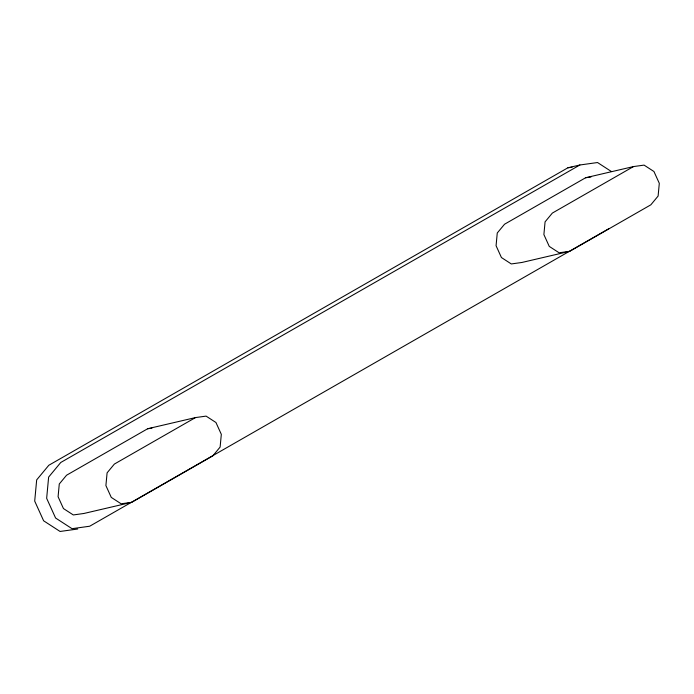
<?xml version="1.0" encoding="UTF-8"?>
<svg xmlns="http://www.w3.org/2000/svg" width="694" height="694" viewBox="0 0 694 694"><rect width="100%" height="100%" fill="white"/><g stroke="black" fill="none" stroke-linecap="round" stroke-linejoin="round"><path stroke-width="1.04" d="M611.379 171.513L597.534 162.535L579.88 164.99L567.918 167.775L48.814 465.266L36.678 479.892L34.7 501.103L43.635 520.804L60.074 531.465L77.737 529.01M579.88 164.99L60.768 462.473L48.632 477.099L46.654 498.318L55.589 518.019L72.029 528.681L89.691 526.226L608.794 228.734M147.675 428.736L66.555 475.225L59.276 484.004L58.088 496.731L63.449 508.555L73.312 514.948L83.905 513.473L131.721 502.317L212.841 455.837L220.128 447.057L221.317 434.331L215.947 422.507L206.092 416.114L195.491 417.58L147.675 428.736L151.908 428.155M585.658 177.733L504.547 224.223L497.26 233.002L496.071 245.728L501.432 257.543L511.296 263.946L521.897 262.471L569.713 251.315L650.833 204.825L658.112 196.055L659.3 183.32L653.939 171.505L644.075 165.111L633.483 166.577L585.658 177.733L590.958 176.996M195.491 417.58L114.371 464.069L107.093 472.848L105.904 485.574L111.266 497.398L121.129 503.792L131.721 502.317M633.483 166.577L552.363 213.067L545.076 221.846L543.888 234.572L549.249 246.387L559.112 252.79L569.713 251.315M567.918 167.775L572.082 167.202"/></g></svg>
